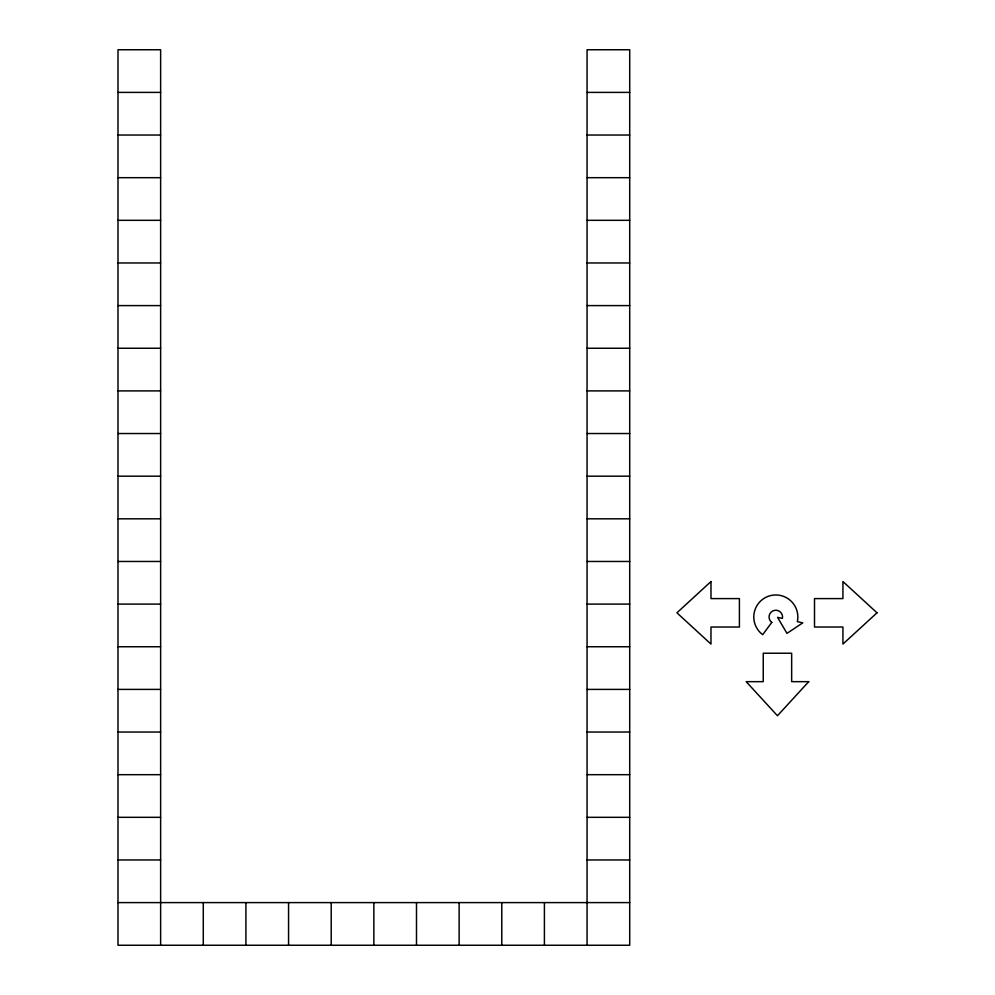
<?xml version="1.0" encoding="UTF-8"?>
<svg xmlns="http://www.w3.org/2000/svg" width="995" height="995" viewBox="0 0 995 995"><rect width="100%" height="100%" fill="white"/><g stroke="black" fill="none" stroke-linecap="round" stroke-linejoin="round"><path stroke-width="1.49" d="M117.995 92.398L160.63 92.398M587.062 92.398L629.711 92.398M117.995 135.034L160.63 135.034M587.062 135.034L629.711 135.034M117.995 177.682L160.63 177.682M587.062 177.682L629.711 177.682M117.995 220.318L160.63 220.318M587.062 220.318L629.711 220.318M117.995 262.966L160.63 262.966M587.062 262.966L629.711 262.966M117.995 305.602L160.63 305.602M587.062 305.602L629.711 305.602M117.995 348.25L160.63 348.25M587.062 348.25L629.711 348.25M117.995 390.898L160.63 390.898M587.062 390.898L629.711 390.898M117.995 433.534L160.63 433.534M587.062 433.534L629.711 433.534M117.995 476.182L160.63 476.182M587.062 476.182L629.711 476.182M117.995 518.818L160.63 518.818M587.062 518.818L629.711 518.818M117.995 561.466L160.63 561.466M587.062 561.466L629.711 561.466M117.995 604.102L160.63 604.102M587.062 604.102L629.711 604.102M117.995 646.75L160.63 646.75M587.062 646.75L629.711 646.75M117.995 689.398L160.63 689.398M587.062 689.398L629.711 689.398M117.995 732.034L160.63 732.034M587.062 732.034L629.711 732.034M117.995 774.682L160.63 774.682M587.062 774.682L629.711 774.682M117.995 817.318L160.63 817.318M587.062 817.318L629.711 817.318M117.995 859.966L160.63 859.966M587.062 859.966L629.711 859.966M117.995 902.602L629.711 902.602M587.062 945.25L587.062 49.75L629.711 49.75L629.711 945.25L117.995 945.25L117.995 49.75L160.63 49.75L160.63 945.25M544.414 902.602L544.414 945.25M501.778 902.602L501.778 945.25M459.13 902.602L459.13 945.25M416.495 902.602L416.495 945.25M373.846 902.602L373.846 945.25M331.211 902.602L331.211 945.25M288.562 902.602L288.562 945.25M245.914 902.602L245.914 945.25M203.278 902.602L203.278 945.25M771.784 622.41L762.692 634.673A22.014 22.014 0 0 1 756.449 606.49A22.014 22.014 0 0 1 783.475 596.341A22.014 22.014 0 0 1 797.331 621.651L802.778 622.845L786.97 633.38L777.568 617.36L782.406 618.417A6.754 6.754 0 0 0 778.165 610.656A6.754 6.754 0 0 0 769.881 613.766A6.754 6.754 0 0 0 771.784 622.41M808.724 681.662L777.456 715.741L746.175 681.662L763.24 681.662L763.24 653.23L791.659 653.23L791.659 681.662L808.724 681.662M710.977 581.54L676.911 612.808L710.977 644.076L710.977 627.024L739.409 627.024L739.409 598.592L710.977 598.592L710.977 581.54M877.005 612.808L842.927 644.076L842.927 627.024L814.507 627.024L814.507 598.592L842.927 598.592L842.927 581.54L877.005 612.808"/></g></svg>
